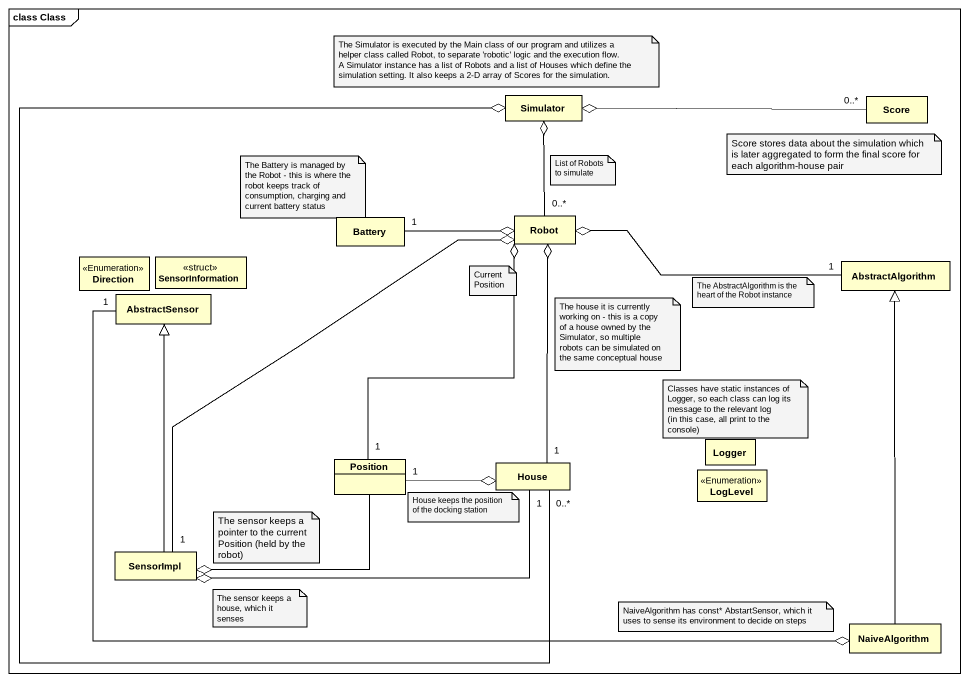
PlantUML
@startuml
mainframe class Class
hide circle
hide empty members
class Simulator
class Score
class Battery
class Robot
enum Direction <<Enumeration>>
class SensorInformation <<struct>>
class AbstractAlgorithm
class AbstractSensor
class Position
class House
class Logger
enum LogLevel <<Enumeration>>
class SensorImpl
class NaiveAlgorithm
Score "0..*" -left-o Simulator
Battery "1" -right-o Robot
Robot "0..*" -up-o Simulator
AbstractAlgorithm "1" -left-o Robot
AbstractSensor "1" -right-o NaiveAlgorithm
Position "1" -up-o Robot
Position "1" -right-o House
Position -left-o SensorImpl
House "0..*" -up-o Simulator
House "1" -up-o Robot
House "1" -left-o SensorImpl
SensorImpl "1" -up-o Robot
SensorImpl -up-|> AbstractSensor
NaiveAlgorithm -up-|> AbstractAlgorithm
note as N1
  The Simulator is executed by the Main class of our program and utilizes a helper class called Robot, to separate 'robotic' logic and the execution flow.
  A Simulator instance has a list of Robots and a list of Houses which define the simulation setting. It also keeps a 2-D array of Scores for the simulation.
end note
note as N2
  Score stores data about the simulation which is later aggregated to form the final score for each algorithm-house pair
end note
note as N3
  The Battery is managed by the Robot - this is where the robot keeps track of consumption, charging and current battery status
end note
note as N4
  List of Robots to simulate
end note
note as N5
  Current Position
end note
note as N6
  The house it is currently working on - this is a copy of a house owned by the Simulator, so multiple robots can be simulated on the same conceptual house
end note
note as N7
  The AbstractAlgorithm is the heart of the Robot instance
end note
note as N8
  Classes have static instances of Logger, so each class can log its message to the relevant log
  (in this case, all print to the console)
end note
note as N9
  House keeps the position of the docking station
end note
note as N10
  The sensor keeps a pointer to the current Position (held by the robot)
end note
note as N11
  The sensor keeps a house, which it senses
end note
note as N12
  NaiveAlgorithm has const* AbstartSensor, which it uses to sense its environment to decide on steps
end note
@enduml
